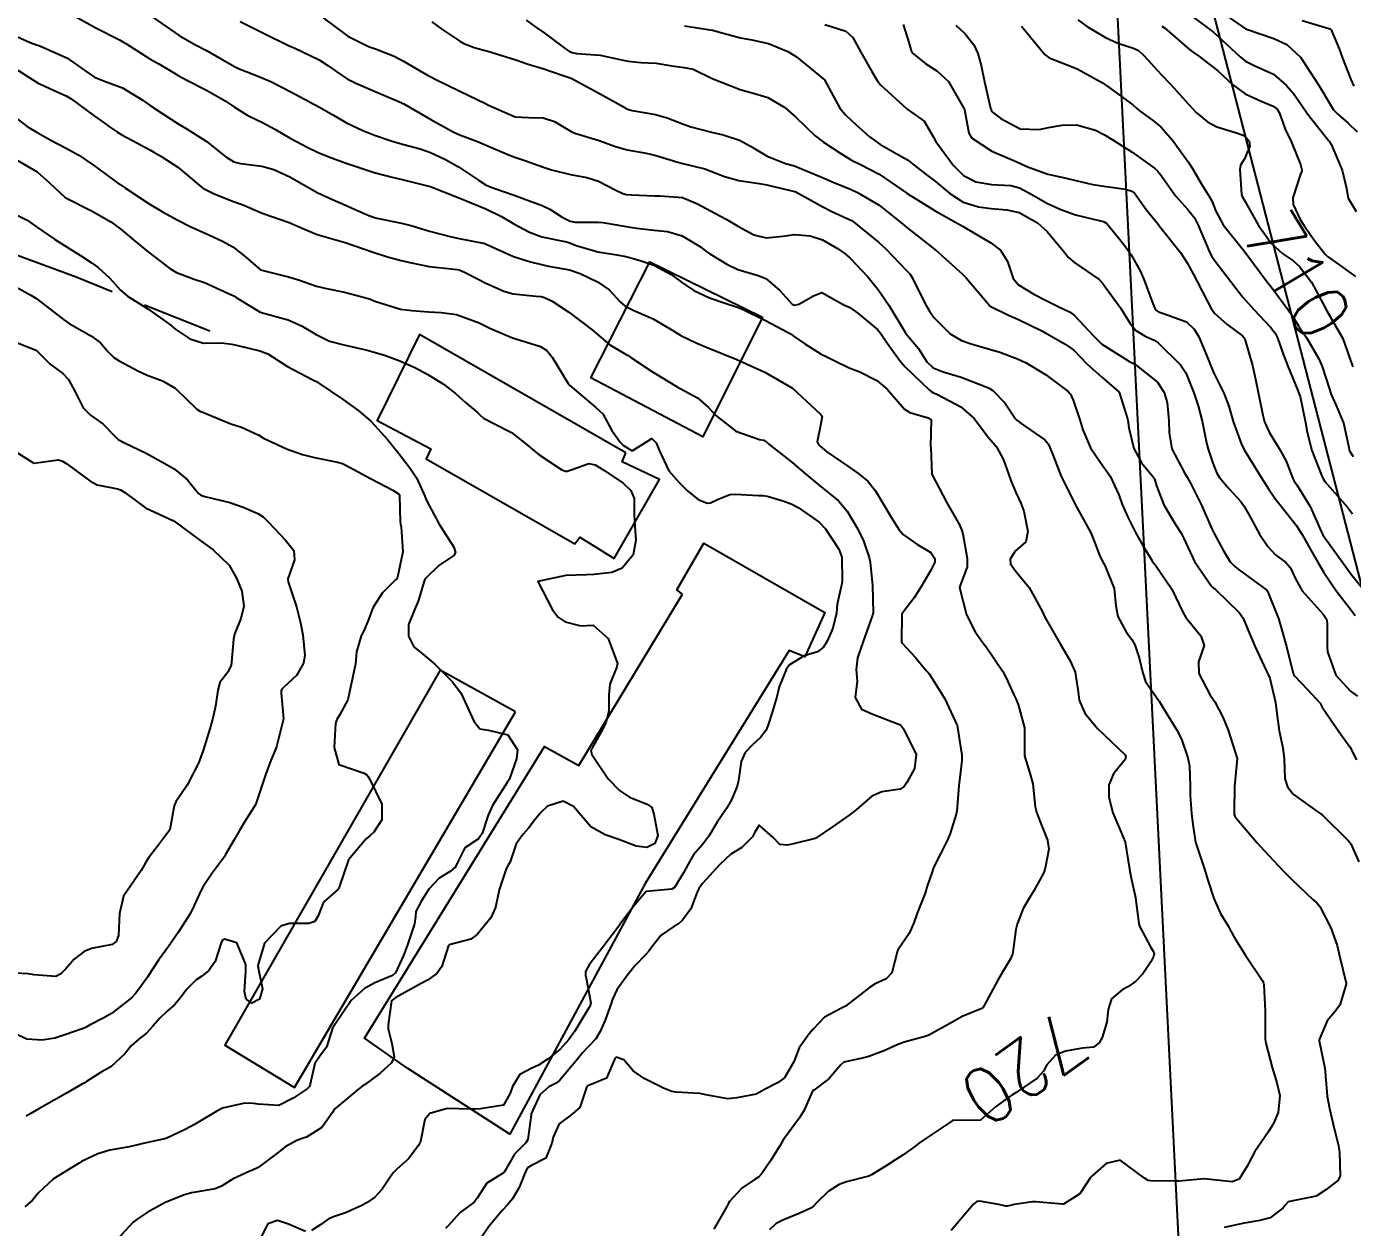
# Model space of a CAD drawing. Header units: metres. Extents: x 298520 to 308411, y 7433745 to 7450750.
# Drawn here: x 299554.4 to 299648.9, y 7449440.5 to 7449526.1 of the extents above; entities that cross this region are included whole.
import ezdxf
from ezdxf.enums import TextEntityAlignment as Align

# ---------------------------------------------------------------- set-up
doc = ezdxf.new("R2010")
doc.units = ezdxf.units.M
doc.header["$LTSCALE"] = 10
doc.linetypes.add('CONTINUO', pattern=[0])
doc.linetypes.add('DASHED', pattern=[0.75, 0.5, -0.25])
for name, color, linetype in [('Cotas', 45, 'Continuous'), ('Curvas de Nivel 1m', 11, 'Continuous'), ('Curvas de Nivel 5m', 15, 'Continuous'), ('Edificações', 30, 'Continuous'), ('TEXTO', 45, 'Continuous'), ('Vias Secundárias', 230, 'DASHED')]:
    doc.layers.add(name, color=color, linetype=linetype)
doc.styles.add('Style-STANDARD', font='STANDARD.shx')

msp = doc.modelspace()

# ---------------------------------------------------------------- linework, layer by layer
at = {"layer": 'Curvas de Nivel 1m', "flags": 128}
for points, elevation in [([(299557.678, 7449526.926), (299559.28, 7449526.029), (299561.016, 7449525.134), (299561.265, 7449525.001), (299561.461, 7449524.878), (299563.252, 7449523.744), (299563.817, 7449523.42), (299564.805, 7449522.837), (299565.239, 7449522.57), (299565.763, 7449522.297), (299567.224, 7449521.558), (299568.556, 7449520.797), (299569.209, 7449520.35), (299570.167, 7449519.74), (299571.198, 7449519.239), (299572.137, 7449518.751), (299573.187, 7449518.142), (299574.432, 7449517.476), (299575.177, 7449517.11), (299575.448, 7449516.988), (299576.183, 7449516.705), (299577.168, 7449516.362), (299577.662, 7449516.188), (299579.158, 7449515.693), (299580.451, 7449515.353), (299581.151, 7449515.184), (299583.045, 7449514.72), (299583.144, 7449514.691), (299583.351, 7449514.618), (299585.136, 7449513.913), (299586.062, 7449513.516), (299587.128, 7449513.097), (299588.238, 7449512.559), (299589.115, 7449512.026), (299590.222, 7449511.423), (299591.102, 7449511.103), (299592.854, 7449510.746), (299593.096, 7449510.678), (299593.565, 7449510.495), (299595.088, 7449510.033), (299596.441, 7449509.815), (299597.085, 7449509.698), (299598.104, 7449509.419), (299599.079, 7449509.078), (299600.33, 7449508.417), (299601.068, 7449507.875), (299601.93, 7449507.265), (299603.057, 7449506.754), (299604.172, 7449506.369), (299605.049, 7449506.095), (299605.495, 7449505.907), (299607.035, 7449505.132), (299608.608, 7449504.316), (299608.869, 7449504.159), (299609.02, 7449504.047), (299609.85, 7449503.467), (299611.007, 7449502.737), (299611.309, 7449502.588), (299611.992, 7449502.275), (299612.996, 7449501.775), (299613.768, 7449501.476), (299614.982, 7449500.852), (299615.713, 7449500.233), (299616.959, 7449498.824), (299617.327, 7449498.585), (299618.64, 7449498.195), (299618.851, 7449498.091), (299618.812, 7449496.192), (299618.817, 7449496.077), (299618.903, 7449494.19), (299619.94, 7449492.179), (299620.859, 7449490.563), (299621.033, 7449490.168), (299621.096, 7449489.922), (299621.42, 7449488.164), (299621.41, 7449487.581), (299620.883, 7449486.169), (299620.874, 7449486.108), (299621.375, 7449484.164), (299621.981, 7449482.948), (299622.552, 7449482.152), (299622.759, 7449481.879), (299623.957, 7449480.132), (299624.214, 7449479.614), (299624.717, 7449478.503), (299624.909, 7449478.118), (299625.054, 7449477.772), (299625.495, 7449476.112), (299625.49, 7449475.303), (299625.509, 7449474.112), (299625.882, 7449472.876), (299626.1, 7449472.105), (299626.262, 7449470.468), (299626.344, 7449470.103), (299626.612, 7449469.397), (299627.142, 7449468.095), (299627.225, 7449467.455), (299626.968, 7449466.096), (299626.869, 7449465.797), (299626.56, 7449465.217), (299626.155, 7449464.498), (299625.923, 7449464.106), (299625.415, 7449463.231), (299624.975, 7449462.115), (299624.892, 7449461.743), (299624.674, 7449460.118), (299624.641, 7449459.979), (299624.496, 7449459.644), (299623.926, 7449458.684), (299623.591, 7449458.133), (299622.632, 7449456.325), (299622.528, 7449456.149), (299622.487, 7449456.115), (299622.452, 7449456.1), (299621.069, 7449455.538), (299620.438, 7449455.18), (299618.685, 7449454.196), (299618.432, 7449454.108), (299616.932, 7449453.709), (299616.422, 7449453.512), (299615.542, 7449453.103), (299614.41, 7449452.694), (299614.057, 7449452.596), (299612.625, 7449452.267), (299612.401, 7449452.099), (299611.569, 7449451.1), (299610.484, 7449450.289), (299610.424, 7449450.248), (299610.381, 7449450.16), (299609.802, 7449448.858), (299609.457, 7449448.303), (299608.337, 7449446.756), (299608.168, 7449446.488), (299608.073, 7449446.323), (299607.397, 7449445.254), (299606.782, 7449444.335), (299606.556, 7449444.091), (299606.307, 7449443.941), (299605.349, 7449443.298), (299604.476, 7449442.358), (299604.402, 7449442.239), (299604.279, 7449442.002), (299603.358, 7449440.374)], 721), ([(299575.533, 7449526.716), (299577.274, 7449525.404), (299578.751, 7449524.675), (299579.261, 7449524.505), (299580.585, 7449523.979), (299581.253, 7449523.621), (299582.966, 7449522.623), (299583.241, 7449522.479), (299583.51, 7449522.347), (299585.227, 7449521.506), (299587.143, 7449520.571), (299587.191, 7449520.548), (299587.213, 7449520.537), (299587.298, 7449520.483), (299589.204, 7449519.658), (299590.15, 7449519.594), (299591.203, 7449519.583), (299592.009, 7449519.325), (299593.194, 7449518.616), (299593.456, 7449518.497), (299595.188, 7449517.961), (299596.294, 7449517.573), (299597.181, 7449517.297), (299598.553, 7449517.055), (299599.17, 7449516.911), (299600.799, 7449516.414), (299601.162, 7449516.322), (299602.716, 7449515.944), (299603.157, 7449515.791), (299604.121, 7449515.402), (299605.15, 7449515.114), (299606.589, 7449514.905), (299607.147, 7449514.797), (299607.52, 7449514.707), (299609.143, 7449514.337), (299609.217, 7449514.309), (299611.132, 7449513.236), (299611.767, 7449512.918), (299613.123, 7449512.3), (299613.191, 7449512.259), (299615.1, 7449510.709), (299615.608, 7449510.235), (299617.078, 7449508.73), (299617.323, 7449508.464), (299617.506, 7449508.214), (299617.934, 7449507.332), (299618.495, 7449506.198), (299618.699, 7449505.855), (299619.035, 7449505.362), (299620.214, 7449504.178), (299621.018, 7449503.718), (299621.708, 7449503.471), (299623.012, 7449503.096), (299623.742, 7449502.87), (299625.006, 7449502.403), (299625.623, 7449502.114), (299626.991, 7449501.283), (299628.604, 7449500.076), (299628.774, 7449499.876), (299628.967, 7449499.461), (299629.449, 7449498.065), (299629.652, 7449497.357), (299630.207, 7449496.057), (299630.917, 7449495.014), (299631.605, 7449494.043), (299632.223, 7449492.703), (299632.454, 7449492.034), (299632.869, 7449491.111), (299633.417, 7449490.022), (299633.927, 7449489.097), (299634.593, 7449488.004), (299634.696, 7449487.866), (299634.83, 7449487.701), (299635.994, 7449485.988), (299636.789, 7449484.361), (299637.002, 7449483.978), (299638.07, 7449482.667), (299638.313, 7449481.965), (299637.909, 7449480.805), (299637.929, 7449479.968), (299638.718, 7449478.432), (299638.927, 7449478.169), (299639.071, 7449477.955), (299639.629, 7449476.873), (299640.019, 7449475.94), (299640.663, 7449473.93), (299640.464, 7449471.933), (299640.428, 7449470.121), (299640.437, 7449469.933), (299640.485, 7449469.806), (299640.61, 7449469.64), (299642.083, 7449467.915), (299642.587, 7449467.363), (299643.96, 7449465.896), (299644.564, 7449465.264), (299646.04, 7449463.868), (299646.319, 7449463.642), (299646.538, 7449463.374), (299647.33, 7449461.852), (299647.768, 7449460.59), (299647.941, 7449459.846), (299648.415, 7449457.899), (299648.419, 7449457.841), (299647.963, 7449456.34), (299647.597, 7449455.849), (299647.073, 7449455.224), (299646.486, 7449453.859), (299646.487, 7449453.794), (299646.892, 7449451.855), (299646.943, 7449451.309), (299647.076, 7449449.853), (299647.239, 7449448.983), (299647.488, 7449447.849), (299647.873, 7449446.309), (299647.955, 7449445.844), (299648.001, 7449444.149), (299647.829, 7449443.845), (299646.975, 7449443.175), (299646.292, 7449442.737), (299644.848, 7449442.441), (299644.287, 7449442.334), (299644.08, 7449442.097), (299643.931, 7449441.894), (299643.005, 7449441.173), (299642.274, 7449440.985), (299641.143, 7449440.798), (299640.27, 7449440.623), (299639.727, 7449440.487)], 718), ([(299637.297, 7449526.912), (299638.61, 7449525.96), (299638.984, 7449525.658), (299639.277, 7449525.403), (299640.871, 7449523.934), (299641.258, 7449523.613), (299641.867, 7449523.31), (299643.245, 7449522.686), (299644.162, 7449521.896), (299644.664, 7449521.325), (299645.22, 7449520.544), (299645.673, 7449519.875), (299647.194, 7449517.939), (299647.231, 7449517.898), (299647.261, 7449517.859), (299647.344, 7449517.706), (299648.141, 7449515.85), (299648.448, 7449514.549), (299648.561, 7449513.846), (299649.129, 7449512.912)], 708), ([(299639.303, 7449527.278), (299641.255, 7449525.93), (299641.283, 7449525.911), (299641.312, 7449525.9), (299643.276, 7449525.245), (299644.197, 7449524.82), (299645.184, 7449523.881), (299645.261, 7449523.773), (299646.506, 7449521.867), (299647.221, 7449520.633), (299647.523, 7449520.162), (299647.828, 7449519.851), (299648.569, 7449519.202), (299649.2, 7449518.591)], 707), ([(299569.617, 7449526.456), (299571.276, 7449525.614), (299573.063, 7449524.742), (299573.262, 7449524.653), (299573.414, 7449524.586), (299575.253, 7449523.707), (299575.861, 7449523.323), (299576.732, 7449522.698), (299577.238, 7449522.371), (299577.866, 7449522.051), (299579.225, 7449521.455), (299581.141, 7449520.641), (299581.191, 7449520.619), (299581.213, 7449520.609), (299581.277, 7449520.574), (299583.201, 7449519.461), (299584.746, 7449518.604), (299585.191, 7449518.404), (299586.514, 7449517.907), (299587.183, 7449517.62), (299588.81, 7449516.92), (299589.175, 7449516.781), (299589.898, 7449516.543), (299591.166, 7449516.098), (299591.802, 7449515.881), (299593.159, 7449515.544), (299594.303, 7449515.341), (299595.152, 7449515.068), (299596.338, 7449514.462), (299596.875, 7449514.188), (299597.14, 7449514.115), (299597.495, 7449514.091), (299599.139, 7449514.012), (299599.549, 7449514.016), (299601.138, 7449513.91), (299602.195, 7449513.455), (299603.129, 7449512.953), (299604.245, 7449512.369), (299605.115, 7449511.843), (299606.202, 7449511.254), (299607.103, 7449511.02), (299608.274, 7449511.153), (299609.107, 7449511.271), (299610.239, 7449511.166), (299611.102, 7449510.883), (299612.185, 7449510.274), (299612.721, 7449509.898), (299613.086, 7449509.58), (299614.34, 7449508.247), (299615.06, 7449507.364), (299615.832, 7449506.232), (299617.023, 7449504.263), (299617.037, 7449504.234), (299617.055, 7449504.22), (299617.938, 7449503.132), (299618.547, 7449502.197), (299618.997, 7449501.763), (299619.705, 7449501.47), (299620.987, 7449501.103), (299622.692, 7449500.438), (299622.975, 7449500.311), (299623.234, 7449500.146), (299624.1, 7449499.268), (299624.869, 7449498.121), (299624.906, 7449498.074), (299624.952, 7449498.034), (299625.263, 7449497.804), (299626.938, 7449496.625), (299627.18, 7449496.341), (299627.314, 7449496.094), (299627.573, 7449495.441), (299628.087, 7449494.082), (299628.357, 7449493.537), (299628.887, 7449492.486), (299629.083, 7449492.068), (299629.351, 7449491.59), (299630.195, 7449490.057), (299630.393, 7449489.602), (299630.837, 7449488.417), (299631.011, 7449488.048), (299631.251, 7449487.623), (299631.9, 7449486.039), (299632.019, 7449484.813), (299632.155, 7449484.036), (299632.772, 7449482.905), (299633.144, 7449482.401), (299633.36, 7449482.021), (299633.681, 7449481.084), (299633.941, 7449480.012), (299634.119, 7449479.401), (299634.718, 7449478.557), (299635.092, 7449477.996), (299635.719, 7449476.974), (299636.342, 7449475.984), (299636.683, 7449475.288), (299637.146, 7449473.975), (299637.266, 7449473.365), (299637.315, 7449471.973), (299637.304, 7449471.302), (299637.4, 7449469.972), (299637.516, 7449469.059), (299637.677, 7449467.969), (299638.219, 7449466.321), (299638.357, 7449465.962), (299638.562, 7449465.25), (299638.984, 7449463.953), (299639.461, 7449462.875), (299640.026, 7449461.937), (299640.212, 7449461.626), (299640.514, 7449461.067), (299641.218, 7449459.923), (299642.475, 7449458.04), (299642.538, 7449457.909), (299642.557, 7449457.824), (299642.65, 7449455.908), (299642.653, 7449455.705), (299642.658, 7449453.908), (299642.697, 7449453.631), (299643.143, 7449451.903), (299643.49, 7449450.801), (299643.686, 7449449.897), (299643.582, 7449448.681), (299643.24, 7449447.901), (299642.898, 7449447.354), (299642.339, 7449446.522), (299641.921, 7449445.916), (299641.366, 7449444.875), (299640.8, 7449443.933), (299640.301, 7449443.748), (299638.303, 7449443.96), (299636.493, 7449443.795), (299636.31, 7449443.793), (299634.491, 7449443.827), (299634.31, 7449443.845), (299634.04, 7449444.013), (299632.326, 7449445.304), (299631.314, 7449445.049), (299630.314, 7449444.189), (299630.204, 7449444.052), (299629.453, 7449442.906), (299628.284, 7449442.168), (299628.205, 7449442.16), (299626.286, 7449442.331), (299626.066, 7449442.323), (299624.765, 7449442.123), (299624.282, 7449442.025), (299624.166, 7449442.016), (299623.68, 7449442.136), (299622.286, 7449442.368), (299622.099, 7449442.339), (299621.857, 7449442.154), (299620.264, 7449440.274)], 719), ([(299583.281, 7449526.421), (299583.98, 7449525.909), (299585.267, 7449525.041), (299585.544, 7449524.874), (299586.289, 7449524.585), (299587.074, 7449524.386), (299587.261, 7449524.338), (299587.578, 7449524.248), (299589.254, 7449523.706), (299590.125, 7449523.41), (299591.248, 7449523.079), (299591.661, 7449522.938), (299592.913, 7449522.505), (299593.241, 7449522.377), (299593.471, 7449522.267), (299595.226, 7449521.324), (299596.768, 7449520.457), (299597.049, 7449520.29), (299597.211, 7449520.21), (299597.545, 7449520.111), (299599.207, 7449519.815), (299600.038, 7449519.588), (299601.2, 7449519.13), (299601.733, 7449518.936), (299603.195, 7449518.566), (299604.021, 7449518.372), (299605.187, 7449517.98), (299605.969, 7449517.564), (299607.171, 7449516.855), (299608.466, 7449516.32), (299609.027, 7449516.178), (299609.161, 7449516.136), (299609.448, 7449516.019), (299611.153, 7449515.3), (299611.871, 7449515), (299613.145, 7449514.468), (299613.599, 7449514.255), (299615.134, 7449513.346), (299616.578, 7449512.225), (299617.116, 7449511.774), (299618.986, 7449510.3), (299619.093, 7449510.222), (299619.133, 7449510.19), (299621.076, 7449508.441), (299621.337, 7449508.167), (299623.043, 7449506.15), (299624.406, 7449505.499), (299625.034, 7449505.229), (299626.729, 7449504.4), (299627.024, 7449504.24), (299627.115, 7449504.19), (299627.277, 7449504.096), (299628.396, 7449503.458), (299629.012, 7449503.022), (299629.948, 7449502.061), (299630.989, 7449501.124), (299632.252, 7449500.037), (299632.85, 7449498.135), (299632.859, 7449498.031), (299632.945, 7449497.477), (299633.296, 7449496.024), (299633.866, 7449494.969), (299634.679, 7449494.003), (299634.762, 7449493.862), (299634.897, 7449493.363), (299635.42, 7449491.995), (299636.261, 7449490.587), (299636.665, 7449489.982), (299636.849, 7449489.602), (299637.622, 7449487.972), (299638.815, 7449486.207), (299638.943, 7449486.087), (299639.104, 7449485.956), (299640.789, 7449484.336), (299641.079, 7449483.927), (299641.291, 7449483.412), (299641.9, 7449481.919), (299642.736, 7449480.147), (299642.863, 7449479.909), (299642.989, 7449479.649), (299643.376, 7449477.903), (299643.482, 7449477.125), (299643.656, 7449475.9), (299643.9, 7449474.673), (299644.003, 7449473.897), (299644.046, 7449472.499), (299644.231, 7449471.894), (299644.635, 7449471.386), (299646.269, 7449470.215), (299646.615, 7449469.98), (299646.757, 7449469.859), (299648.595, 7449468.052), (299648.692, 7449467.937), (299648.751, 7449467.838), (299649.315, 7449466.564)], 717), ([(299589.996, 7449526.539), (299590.75, 7449526.001), (299591.274, 7449525.648), (299592.787, 7449524.505), (299593.078, 7449524.319), (299593.26, 7449524.238), (299593.591, 7449524.165), (299595.259, 7449524.043), (299596.566, 7449523.77), (299597.255, 7449523.61), (299598.161, 7449523.533), (299599.253, 7449523.469), (299600.378, 7449523.293), (299601.25, 7449523.167), (299601.899, 7449523.05), (299603.243, 7449522.38), (299605.231, 7449521.59), (299606.254, 7449521.318), (299607.223, 7449521.032), (299608.421, 7449520.318), (299609.206, 7449519.636), (299610.587, 7449518.296), (299611.186, 7449517.842), (299612.412, 7449517.034), (299613.167, 7449516.565), (299613.811, 7449516.254), (299615.156, 7449515.576), (299617.115, 7449514.22), (299617.143, 7449514.199), (299618.366, 7449513.432), (299619.131, 7449512.965), (299620.545, 7449512.176), (299621.118, 7449511.843), (299621.88, 7449511.393), (299623.101, 7449510.668), (299623.782, 7449510.14), (299624.293, 7449509.34), (299624.702, 7449508.126), (299625.066, 7449507.679), (299626.156, 7449507.009), (299627.05, 7449506.552), (299627.997, 7449506.086), (299628.709, 7449505.745), (299629.037, 7449505.513), (299630.41, 7449504.056), (299631.017, 7449503.46), (299632.598, 7449502.443), (299633.005, 7449502.2), (299633.117, 7449502.142), (299633.356, 7449502.025), (299634.984, 7449500.75), (299635.462, 7449499.995), (299635.656, 7449499.303), (299635.793, 7449497.992), (299635.807, 7449497.125), (299636.004, 7449495.989), (299636.906, 7449494.29), (299637.093, 7449493.978), (299637.33, 7449493.544), (299638.113, 7449491.968), (299638.858, 7449490.298), (299639.021, 7449489.957), (299639.665, 7449488.771), (299640.156, 7449487.94), (299640.491, 7449487.597), (299640.827, 7449487.35), (299642.769, 7449485.91), (299642.812, 7449485.857), (299643.588, 7449483.898), (299643.868, 7449482.988), (299644.17, 7449481.896), (299644.647, 7449479.978), (299644.683, 7449479.89), (299644.732, 7449479.819), (299645.674, 7449478.827), (299646.565, 7449477.862), (299646.626, 7449477.775), (299646.71, 7449477.579), (299647.893, 7449475.848), (299648.676, 7449474.741), (299649.144, 7449473.833)], 716), ([(299611.282, 7449526.245), (299612.78, 7449525.77), (299613.273, 7449525.303), (299613.84, 7449524.254), (299614.61, 7449522.886), (299614.994, 7449522.242), (299615.238, 7449521.936), (299617.106, 7449520.221), (299617.212, 7449520.155), (299618.345, 7449519.344), (299619.026, 7449518.193), (299619.189, 7449517.9), (299620.447, 7449516.177), (299621.156, 7449515.473), (299622.024, 7449515.029), (299623.15, 7449514.824), (299624.525, 7449514.75), (299625.148, 7449514.585), (299626.018, 7449514.111), (299627.137, 7449513.486), (299628.099, 7449513.052), (299629.129, 7449512.678), (299630.926, 7449512.251), (299631.124, 7449512.201), (299631.375, 7449512.047), (299632.498, 7449510.64), (299632.949, 7449510.031), (299633.091, 7449509.825), (299633.744, 7449508.685), (299634.023, 7449508.016), (299634.599, 7449506.457), (299634.795, 7449506.004), (299634.899, 7449505.859), (299635.041, 7449505.762), (299635.396, 7449505.64), (299637.034, 7449505.044), (299637.587, 7449504.53), (299637.924, 7449503.971), (299638.589, 7449502.382), (299638.749, 7449501.963), (299638.994, 7449501.375), (299639.706, 7449499.949), (299640.064, 7449499.044), (299640.37, 7449497.939), (299640.93, 7449496.372), (299641.155, 7449495.928), (299641.498, 7449495.344), (299642.379, 7449493.915), (299642.895, 7449493.14), (299643.394, 7449492.408), (299643.785, 7449491.896), (299644.863, 7449490.549), (299645.292, 7449489.876), (299645.884, 7449488.828), (299646.418, 7449487.864), (299646.826, 7449487.187), (299647.728, 7449485.851), (299648.789, 7449484.481), (299649.071, 7449484.121)], 714), ([(299616.846, 7449526.224), (299617.27, 7449524.886), (299617.413, 7449524.367), (299617.505, 7449524.216), (299618.473, 7449523.42), (299619.25, 7449522.93), (299620.095, 7449522.181), (299621.213, 7449520.17), (299621.524, 7449518.493), (299621.734, 7449518.162), (299623.179, 7449517.208), (299624.776, 7449516.516), (299625.166, 7449516.356), (299625.676, 7449516.115), (299627.158, 7449515.568), (299628.375, 7449515.302), (299629.153, 7449515.108), (299630.376, 7449514.833), (299631.15, 7449514.722), (299632.689, 7449514.493), (299633.146, 7449514.355), (299633.331, 7449514.213), (299633.476, 7449514.025), (299634.175, 7449513.057), (299635.018, 7449512.002), (299635.121, 7449511.872), (299636.623, 7449509.985), (299637.086, 7449509.257), (299637.53, 7449508.426), (299637.781, 7449507.969), (299638.574, 7449506.434), (299638.827, 7449505.953), (299638.911, 7449505.821), (299639.04, 7449505.672), (299639.942, 7449504.856), (299641.024, 7449504.039), (299641.127, 7449503.929), (299641.22, 7449503.729), (299641.747, 7449501.923), (299641.954, 7449500.955), (299642.168, 7449499.918), (299642.475, 7449498.398), (299642.602, 7449497.914), (299642.942, 7449497.172), (299643.713, 7449495.898), (299644.133, 7449495.109), (299644.611, 7449493.884), (299644.711, 7449493.692), (299644.898, 7449493.432), (299645.859, 7449491.87), (299646.66, 7449490.058), (299646.752, 7449489.861), (299646.851, 7449489.709), (299648.2, 7449487.846), (299648.82, 7449486.984), (299649.762, 7449485.826)], 713), ([(299620.612, 7449526.177), (299621.277, 7449525.558), (299621.89, 7449524.782), (299622.181, 7449524.156), (299622.411, 7449523.309), (299622.646, 7449522.149), (299623.08, 7449520.277), (299623.118, 7449520.141), (299623.14, 7449520.069), (299623.211, 7449519.987), (299623.81, 7449519.531), (299625.2, 7449518.809), (299626.551, 7449518.755), (299627.201, 7449518.892), (299628.186, 7449519.069), (299629.203, 7449519.086), (299630.563, 7449518.693), (299631.196, 7449518.36), (299631.737, 7449518.045), (299633.18, 7449517.137), (299634.765, 7449516.006), (299634.973, 7449515.815), (299635.159, 7449515.559), (299636.284, 7449513.989), (299637.134, 7449513.045), (299637.604, 7449512.449), (299637.847, 7449511.969), (299638.417, 7449510.647), (299638.707, 7449509.956), (299638.836, 7449509.7), (299639.087, 7449509.365), (299640.18, 7449507.939), (299641.056, 7449506.803), (299641.85, 7449505.922), (299643.03, 7449504.667), (299643.356, 7449504.235), (299643.518, 7449503.903), (299643.914, 7449502.798), (299644.261, 7449501.891), (299644.977, 7449500.152), (299645.079, 7449499.879), (299645.133, 7449499.716), (299645.514, 7449497.874), (299645.629, 7449497.187), (299645.983, 7449495.869), (299646.663, 7449494.104), (299646.772, 7449493.861), (299646.901, 7449493.67), (299648.52, 7449491.844), (299648.876, 7449491.37)], 712), ([(299625.283, 7449526.12), (299626.96, 7449524.103), (299627.261, 7449523.866), (299628.529, 7449523.355), (299629.253, 7449523.078), (299631.098, 7449522.051), (299631.232, 7449521.957), (299631.538, 7449521.738), (299633.218, 7449520.501), (299633.469, 7449520.28), (299633.774, 7449520.022), (299634.619, 7449519.421), (299635.202, 7449518.936), (299636.042, 7449517.992), (299637.17, 7449516.453), (299637.47, 7449515.975), (299638.091, 7449514.905), (299638.69, 7449513.957), (299638.847, 7449513.662), (299639.133, 7449512.922), (299639.65, 7449511.945), (299641.096, 7449510.145), (299641.271, 7449509.928), (299641.819, 7449509.189), (299642.778, 7449507.913), (299643.067, 7449507.532), (299644.281, 7449505.891), (299644.587, 7449505.435), (299645.032, 7449504.764), (299645.617, 7449503.874), (299646.463, 7449502.411), (299646.712, 7449501.863), (299646.99, 7449500.971), (299647.355, 7449499.856), (299647.68, 7449499.139), (299648.225, 7449497.847), (299648.574, 7449496.198), (299648.667, 7449495.843), (299648.919, 7449495.447)], 711), ([(299635.285, 7449526.123), (299635.484, 7449525.998), (299637.268, 7449524.464), (299637.535, 7449524.245), (299637.924, 7449523.97), (299639.248, 7449522.945), (299640.333, 7449521.939), (299641.227, 7449521.301), (299642.369, 7449520.771), (299643.218, 7449520.41), (299643.501, 7449520.191), (299643.659, 7449519.903), (299644.078, 7449518.773), (299644.501, 7449517.89), (299645.168, 7449516.245), (299645.26, 7449515.879), (299645.252, 7449515.789), (299645.16, 7449515.558), (299644.617, 7449513.888), (299644.648, 7449513.398), (299645.128, 7449512.385), (299645.425, 7449511.877), (299646.225, 7449510.75), (299646.933, 7449509.862), (299647.091, 7449509.704), (299647.656, 7449509.286), (299649.077, 7449508.271)], 709), ([(299645.293, 7449526.529), (299647.195, 7449525.951), (299647.284, 7449525.914), (299647.344, 7449525.859), (299647.926, 7449524.507), (299648.169, 7449523.846), (299648.758, 7449522.319), (299648.974, 7449521.834)], 706), ([(299553.272, 7449525.572), (299554.642, 7449524.959), (299555.1, 7449524.791), (299555.261, 7449524.728), (299555.607, 7449524.599), (299557.252, 7449523.867), (299558.606, 7449522.916), (299559.237, 7449522.49), (299559.941, 7449522.19), (299561.225, 7449521.717), (299562.631, 7449520.866), (299563.209, 7449520.468), (299564.182, 7449519.824), (299565.196, 7449519.161), (299565.755, 7449518.824), (299567.184, 7449517.909), (299568.599, 7449516.796), (299569.168, 7449516.441), (299569.632, 7449516.316), (299571.164, 7449516.147), (299572.001, 7449515.911), (299573.153, 7449515.383), (299574.28, 7449514.729), (299575.138, 7449514.246), (299576.196, 7449513.766), (299577.13, 7449513.353), (299578.652, 7449512.675), (299579.12, 7449512.495), (299579.353, 7449512.433), (299581.115, 7449512.08), (299581.86, 7449511.884), (299583.106, 7449511.511), (299584.582, 7449511.124), (299585.099, 7449511.014), (299587.042, 7449510.622), (299587.093, 7449510.602), (299587.146, 7449510.569), (299589.084, 7449509.698), (299590.298, 7449509.32), (299591.079, 7449509.118), (299591.577, 7449509.021), (299593.075, 7449508.756), (299593.848, 7449508.492), (299595.067, 7449507.883), (299595.913, 7449507.319), (299596.714, 7449506.455), (299597.049, 7449506.159), (299597.622, 7449505.867), (299599.035, 7449505.249), (299600.451, 7449504.416), (299601.02, 7449504.075), (299602.151, 7449503.53), (299603.011, 7449503.163), (299605.003, 7449502.36), (299606.99, 7449501.446), (299608.973, 7449500.31), (299610.955, 7449498.454), (299611.038, 7449498.373), (299611.079, 7449498.288), (299610.945, 7449497.536), (299610.727, 7449496.5), (299610.832, 7449496.291), (299610.931, 7449496.179), (299611.426, 7449495.784), (299612.91, 7449494.754), (299613.627, 7449494.259), (299614.34, 7449493.691), (299614.891, 7449493.003), (299615.34, 7449492.235), (299616.079, 7449491.014), (299616.565, 7449490.223), (299616.849, 7449489.877), (299617.825, 7449489.187), (299618.837, 7449488.611), (299619.119, 7449488.187), (299619.106, 7449487.911), (299618.825, 7449487.35), (299618.16, 7449486.2), (299617.637, 7449485.371), (299616.784, 7449484.265), (299616.766, 7449484.238), (299616.763, 7449484.22), (299616.738, 7449482.245), (299616.741, 7449482.22), (299616.762, 7449482.17), (299617.701, 7449481.154), (299618.504, 7449480.193), (299618.611, 7449480.071), (299618.73, 7449479.929), (299619.832, 7449478.179), (299620.694, 7449476.281), (299620.73, 7449476.17), (299620.735, 7449476.127), (299621.046, 7449474.166), (299621.042, 7449473.783), (299620.839, 7449472.168), (299620.824, 7449471.986), (299620.669, 7449470.17), (299620.665, 7449470.127), (299620.62, 7449469.953), (299620.193, 7449468.582), (299620.033, 7449468.178), (299619.525, 7449467.128), (299619.051, 7449466.193), (299618.91, 7449465.853), (299618.551, 7449464.751), (299618.429, 7449464.317), (299618.383, 7449464.202), (299617.842, 7449462.895), (299617.621, 7449462.209), (299617.275, 7449461.453), (299616.504, 7449460.305), (299616.473, 7449460.251), (299616.462, 7449460.22), (299616.048, 7449458.656), (299615.637, 7449458.228), (299614.852, 7449457.854), (299614.467, 7449457.606), (299612.74, 7449456.266), (299612.451, 7449456.117), (299611.242, 7449455.485), (299610.436, 7449454.634), (299610.151, 7449454.294), (299609.433, 7449453.29), (299609.053, 7449452.31), (299608.391, 7449451.173), (299607.904, 7449450.808), (299606.967, 7449450.334), (299606.605, 7449450.112), (299606.378, 7449450.006), (299604.991, 7449449.737), (299604.372, 7449449.666), (299602.798, 7449449.962), (299602.378, 7449450.052), (299600.647, 7449450.139), (299600.379, 7449450.181), (299599.781, 7449450.416), (299598.39, 7449451.109), (299597.625, 7449451.671), (299596.948, 7449452.452), (299596.406, 7449452.643), (299596.319, 7449452.546), (299596.282, 7449452.461), (299595.717, 7449451.139), (299594.384, 7449450.601), (299594.286, 7449450.481), (299593.811, 7449449.038), (299593.176, 7449448.498), (299592.347, 7449447.89), (299591.912, 7449446.939), (299591.831, 7449446.515), (299591.401, 7449445.44), (299590.317, 7449444.898), (299590.091, 7449444.756), (299589.974, 7449444.533), (299589.496, 7449443.337), (299589.014, 7449442.543), (299588.693, 7449442.131), (299588.274, 7449441.701), (299587.34, 7449440.564), (299586.247, 7449438.955)], 722), ([(299553.762, 7449522.972), (299555.229, 7449522.055), (299556.831, 7449521.322), (299557.216, 7449521.149), (299557.574, 7449520.926), (299559.201, 7449519.735), (299559.682, 7449519.387), (299560.383, 7449518.892), (299560.864, 7449518.559), (299561.188, 7449518.361), (299562.257, 7449517.794), (299563.177, 7449517.307), (299563.458, 7449517.138), (299563.952, 7449516.848), (299565.161, 7449516.058), (299566.679, 7449514.817), (299566.931, 7449514.603), (299567.139, 7449514.467), (299567.767, 7449514.173), (299569.131, 7449513.63), (299569.748, 7449513.399), (299571.123, 7449512.816), (299571.262, 7449512.759), (299573.114, 7449512.116), (299574.194, 7449511.642), (299575.101, 7449511.263), (299577.093, 7449510.69), (299579.086, 7449510.009), (299580.101, 7449509.672), (299581.081, 7449509.418), (299581.7, 7449509.262), (299583.077, 7449508.988), (299584.87, 7449508.807), (299585.075, 7449508.783), (299585.225, 7449508.749), (299585.609, 7449508.592), (299586.579, 7449508.088), (299587.066, 7449507.831), (299588.393, 7449507.223), (299589.058, 7449507.038), (299590.711, 7449506.879), (299591.056, 7449506.845), (299591.304, 7449506.775), (299591.842, 7449506.518), (299593.041, 7449505.732), (299594.695, 7449504.483), (299595.02, 7449504.185), (299595.945, 7449503.399), (299597.006, 7449502.775), (299597.206, 7449502.658), (299597.513, 7449502.452), (299598.989, 7449501.488), (299600.761, 7449500.412), (299600.972, 7449500.297), (299602.194, 7449499.62), (299602.959, 7449498.954), (299603.497, 7449498.375), (299604.942, 7449497.256), (299606.613, 7449496.666), (299606.936, 7449496.611), (299607.102, 7449496.505), (299607.29, 7449496.335), (299608.914, 7449495.042), (299609.782, 7449494.301), (299610.894, 7449493.39), (299612.249, 7449492.276), (299612.872, 7449491.556), (299613.633, 7449490.258), (299614.017, 7449489.425), (299614.435, 7449488.246), (299614.506, 7449487.922), (299614.671, 7449486.242), (299614.712, 7449484.313), (299614.704, 7449484.241), (299614.667, 7449484.127), (299613.996, 7449482.251), (299613.6, 7449481.106), (299613.515, 7449480.258), (299613.565, 7449479.423), (299613.438, 7449478.259), (299613.895, 7449477.442), (299614.701, 7449477.089), (299616.582, 7449476.333), (299616.693, 7449476.271), (299616.722, 7449476.248), (299616.746, 7449476.219), (299616.875, 7449476.034), (299617.778, 7449474.209), (299617.653, 7449473.21), (299617.113, 7449472.215), (299616.926, 7449471.932), (299616.638, 7449471.736), (299615.331, 7449471.538), (299614.633, 7449471.225), (299613.497, 7449470.257), (299613.004, 7449469.877), (299612.613, 7449469.601), (299611.823, 7449469.06), (299610.706, 7449468.289), (299610.635, 7449468.247), (299610.592, 7449468.229), (299609.044, 7449467.85), (299608.587, 7449467.746), (299608.067, 7449467.797), (299607.556, 7449468.326), (299606.605, 7449469.165), (299606.282, 7449468.659), (299606.122, 7449468.345), (299605.365, 7449467.572), (299604.58, 7449467.109), (299603.786, 7449466.372), (299602.559, 7449465.016), (299602.287, 7449464.661), (299602.171, 7449464.394), (299601.727, 7449463.206), (299601.128, 7449462.404), (299600.814, 7449462.113), (299600.518, 7449461.947), (299599.601, 7449461.33), (299598.894, 7449460.426), (299598.734, 7449460.193), (299598.496, 7449459.937), (299597.763, 7449459.162), (299597.188, 7449458.449), (299596.463, 7449457.429), (299596.146, 7449456.773), (299596.06, 7449456.464), (299595.629, 7449455.28), (299595.259, 7449454.472), (299594.95, 7449453.949), (299594.416, 7449453.379), (299593.987, 7449452.909), (299593.657, 7449452.491), (299592.388, 7449450.987), (299592.119, 7449450.78), (299591.598, 7449450.518), (299590.957, 7449449.941), (299590.354, 7449448.593), (299590.338, 7449448.545), (299590.337, 7449448.53), (299590.108, 7449446.76), (299589.962, 7449446.534), (299589.15, 7449445.716), (299588.485, 7449444.548), (299588.426, 7449444.434), (299588.31, 7449444.337), (299587.201, 7449443.665), (299586.499, 7449442.577), (299586.28, 7449442.292), (299585.287, 7449441.576), (299584.4, 7449440.599), (299584.341, 7449440.521), (299584.261, 7449440.426)], 723), ([(299553.726, 7449519.5), (299554.434, 7449518.961), (299554.908, 7449518.672), (299555.189, 7449518.515), (299556.124, 7449518), (299557.178, 7449517.455), (299558.125, 7449516.92), (299559.162, 7449516.21), (299560.973, 7449514.883), (299561.082, 7449514.821), (299561.142, 7449514.784), (299561.446, 7449514.571), (299563.129, 7449513.454), (299564.125, 7449512.85), (299565.118, 7449512.309), (299566.107, 7449511.819), (299567.108, 7449511.365), (299568.363, 7449510.797), (299569.089, 7449510.382), (299569.991, 7449509.686), (299571.073, 7449508.76), (299573.068, 7449508.247), (299573.762, 7449508.037), (299575.062, 7449507.592), (299575.762, 7449507.412), (299577.058, 7449507.169), (299578.836, 7449506.672), (299579.052, 7449506.582), (299579.213, 7449506.506), (299581.042, 7449505.937), (299581.839, 7449505.84), (299583.04, 7449505.762), (299583.935, 7449505.715), (299585.037, 7449505.569), (299586.638, 7449504.966), (299587.026, 7449504.771), (299587.442, 7449504.566), (299589.017, 7449503.912), (299589.939, 7449503.615), (299591.011, 7449503.294), (299591.473, 7449502.989), (299591.845, 7449502.517), (299592.975, 7449500.645), (299593.096, 7449500.499), (299594.958, 7449498.945), (299595.445, 7449498.475), (299596.103, 7449497.307), (299596.682, 7449496.463), (299596.929, 7449496.219), (299597.534, 7449495.84), (299598.485, 7449496.437), (299598.936, 7449496.718), (299599.254, 7449496.427), (299599.457, 7449495.893), (299600.169, 7449494.417), (299600.895, 7449493.586), (299601.482, 7449492.994), (299602.25, 7449492.389), (299602.879, 7449492.114), (299603.126, 7449492.131), (299603.636, 7449492.372), (299604.515, 7449492.735), (299604.887, 7449492.763), (299606.564, 7449492.665), (299606.886, 7449492.657), (299607.166, 7449492.616), (299608.213, 7449492.32), (299608.879, 7449492.072), (299609.377, 7449491.804), (299610.86, 7449490.762), (299611.318, 7449490.285), (299612.267, 7449488.848), (299612.481, 7449488.274), (299612.518, 7449486.571), (299612.459, 7449486.274), (299612.158, 7449484.91), (299612.096, 7449484.277), (299611.852, 7449483.199), (299611.431, 7449482.283), (299611.179, 7449481.866), (299610.755, 7449481.53), (299609.803, 7449481.248), (299608.746, 7449480.607), (299608.54, 7449480.313), (299608.026, 7449479.018), (299607.855, 7449478.323), (299607.502, 7449477.129), (299607.238, 7449476.332), (299607.081, 7449475.94), (299606.679, 7449475.424), (299606.115, 7449474.902), (299605.603, 7449474.351), (299605.303, 7449473.707), (299605.121, 7449472.355), (299605.036, 7449471.959), (299604.629, 7449470.972), (299604.272, 7449470.365), (299603.593, 7449469.39), (299603.006, 7449468.384), (299602.587, 7449467.815), (299601.91, 7449467.066), (299601.524, 7449466.4), (299601.194, 7449465.777), (299600.556, 7449464.738), (299600.368, 7449464.599), (299598.553, 7449464.444), (299598.522, 7449464.43), (299597.624, 7449463.356), (299596.929, 7449462.454), (299596.517, 7449461.888), (299595.909, 7449461.066), (299595.453, 7449460.471), (299595.031, 7449459.938), (299594.484, 7449459.218), (299594.231, 7449458.729), (299594.229, 7449458.484), (299594.262, 7449458.274), (299594.461, 7449457.268), (299594.59, 7449456.479), (299594.569, 7449456.362), (299594.45, 7449456.142), (299593.462, 7449454.495), (299593.038, 7449453.886), (299592.413, 7449453.202), (299592.029, 7449452.894), (299591.554, 7449452.518), (299590.867, 7449452.057), (299590.396, 7449451.861), (299589.532, 7449451.398), (299589.015, 7449450.544), (299588.858, 7449450.063), (299588.369, 7449449.204), (299586.745, 7449448.952), (299586.366, 7449448.932), (299586.014, 7449448.936), (299584.367, 7449448.982), (299583.133, 7449448.618), (299582.782, 7449448.199), (299582.47, 7449446.628), (299582.33, 7449446.329), (299581.581, 7449445.377), (299580.787, 7449444.645), (299580.542, 7449444.415), (299580.305, 7449444.091), (299579.725, 7449443.222), (299579.208, 7449442.661), (299578.672, 7449442.273), (299578.277, 7449442.052), (299577.118, 7449441.534), (299576.268, 7449441.256), (299575.885, 7449441.085), (299575.37, 7449440.709), (299574.695, 7449440.279)], 724), ([(299553.122, 7449512.926), (299554.433, 7449512.277), (299555.112, 7449511.823), (299556.374, 7449510.937), (299557.096, 7449510.481), (299558.235, 7449509.769), (299559.078, 7449509.223), (299559.513, 7449508.903), (299560.336, 7449508.161), (299561.057, 7449507.332), (299561.584, 7449506.875), (299563.04, 7449505.973), (299564.605, 7449504.844), (299565.02, 7449504.507), (299566.021, 7449503.833), (299567.01, 7449503.53), (299568.273, 7449503.535), (299569.01, 7449503.448), (299569.549, 7449503.323), (299571.005, 7449502.979), (299571.58, 7449502.754), (299572.994, 7449501.871), (299574.791, 7449500.916), (299574.984, 7449500.815), (299575.048, 7449500.783), (299575.155, 7449500.717), (299576.965, 7449499.474), (299578.084, 7449498.679), (299578.946, 7449497.935), (299580.11, 7449496.658), (299580.918, 7449495.652), (299581.714, 7449494.638), (299582.189, 7449493.923), (299582.777, 7449492.622), (299582.802, 7449492.541), (299582.88, 7449492.302), (299583.784, 7449490.611), (299584.839, 7449488.984), (299584.953, 7449488.598), (299584.831, 7449488.392), (299583.769, 7449487.665), (299582.814, 7449486.751), (299582.75, 7449486.621), (299582.289, 7449485.128), (299582.072, 7449484.631), (299581.609, 7449483.475), (299581.603, 7449482.637), (299581.993, 7449481.869), (299582.749, 7449481.26), (299583.517, 7449480.612), (299584.725, 7449479.41), (299585.325, 7449478.594), (299585.878, 7449477.411), (299586.264, 7449476.584), (299586.685, 7449476.045), (299587.314, 7449475.94), (299588.679, 7449475.597), (299589.385, 7449474.543), (299589.313, 7449473.887), (299588.835, 7449472.548), (299588.777, 7449472.413), (299588.639, 7449472.2), (299587.6, 7449470.565), (299587.294, 7449469.888), (299586.865, 7449468.576), (299586.589, 7449468.201), (299585.628, 7449467.544), (299585.141, 7449466.594), (299584.96, 7449466.205), (299584.566, 7449465.873), (299583.784, 7449465.384), (299583.058, 7449464.615), (299582.861, 7449464.304), (299582.54, 7449463.787), (299582.128, 7449463.027), (299582.097, 7449462.626), (299582.034, 7449462.143), (299581.536, 7449460.634), (299581.256, 7449459.874), (299580.692, 7449458.647), (299580.471, 7449458.455), (299579.201, 7449457.928), (299578.461, 7449457.52), (299577.528, 7449456.684), (299576.436, 7449455.058), (299576.29, 7449454.846), (299576.202, 7449454.702), (299575.768, 7449453.351), (299575.291, 7449452.711), (299574.937, 7449452.175), (299574.602, 7449450.718), (299574.545, 7449450.555), (299574.38, 7449450.381), (299573.396, 7449449.706), (299572.368, 7449449.201), (299570.886, 7449449.28), (299570.369, 7449449.348), (299569.819, 7449449.325), (299568.365, 7449448.989), (299567.954, 7449448.796), (299566.965, 7449448.2), (299566.348, 7449447.826), (299565.697, 7449447.472), (299564.333, 7449446.84), (299562.713, 7449446.472), (299562.328, 7449446.379), (299561.707, 7449446.25), (299560.324, 7449446), (299559.477, 7449445.743), (299558.316, 7449445.203), (299558.136, 7449445.09), (299557.857, 7449444.915), (299556.303, 7449443.965), (299555.212, 7449442.951), (299554.806, 7449442.434), (299554.278, 7449441.973)], 726), ([(299553.62, 7449507.533), (299554.689, 7449506.955), (299555.05, 7449506.731), (299555.866, 7449506.116), (299557.027, 7449505.199), (299557.427, 7449504.926), (299559.014, 7449504.013), (299559.661, 7449503.551), (299560.229, 7449502.892), (299560.609, 7449502.496), (299560.997, 7449502.262), (299562.312, 7449501.544), (299562.987, 7449501.238), (299564.068, 7449500.849), (299564.975, 7449500.305), (299566.515, 7449498.817), (299566.794, 7449498.655), (299566.951, 7449498.603), (299567.297, 7449498.458), (299568.943, 7449497.784), (299569.701, 7449497.539), (299570.935, 7449496.963), (299571.28, 7449496.757), (299572.922, 7449495.998), (299574.057, 7449495.587), (299574.913, 7449495.367), (299576.556, 7449495.048), (299576.907, 7449494.936), (299577.395, 7449494.685), (299578.895, 7449493.867), (299580.498, 7449493.042), (299580.884, 7449492.796), (299580.955, 7449492.72), (299580.978, 7449492.649), (299581.009, 7449490.793), (299581.027, 7449490.648), (299581.081, 7449490.425), (299581.209, 7449488.644), (299580.815, 7449486.836), (299580.754, 7449486.71), (299580.692, 7449486.651), (299579.743, 7449485.716), (299579.072, 7449484.667), (299578.985, 7449484.464), (299578.775, 7449483.883), (299578.416, 7449483.024), (299578.239, 7449482.675), (299577.903, 7449481.527), (299577.828, 7449480.679), (299577.64, 7449479.771), (299577.409, 7449478.683), (299577.29, 7449478.101), (299576.696, 7449477.021), (299576.51, 7449476.693), (299576.414, 7449476.418), (299576.308, 7449474.695), (299576.655, 7449473.491), (299578.451, 7449472.867), (299578.644, 7449472.768), (299578.72, 7449472.669), (299578.835, 7449472.474), (299579.696, 7449470.659), (299579.712, 7449469.553), (299579.129, 7449468.665), (299578.85, 7449468.408), (299578.588, 7449468.185), (299577.336, 7449466.689), (299576.68, 7449464.824), (299576.665, 7449464.698), (299576.629, 7449464.621), (299576.551, 7449464.564), (299575.557, 7449463.691), (299575.18, 7449462.713), (299574.924, 7449462.311), (299574.517, 7449462.173), (299573.096, 7449462.155), (299572.515, 7449461.968), (299571.337, 7449460.757), (299570.881, 7449459.158), (299570.944, 7449458.763), (299571.198, 7449457.497), (299570.986, 7449456.762), (299570.45, 7449456.49), (299570.052, 7449456.774), (299569.912, 7449457.324), (299570.029, 7449458.775), (299570.029, 7449459.233), (299569.373, 7449460.781), (299568.505, 7449461.047), (299568.341, 7449460.955), (299568.262, 7449460.792), (299567.825, 7449459.461), (299567.373, 7449458.801), (299566.886, 7449458.397), (299566.473, 7449458.135), (299565.808, 7449457.482), (299565.328, 7449456.831), (299564.924, 7449456.36), (299564.444, 7449455.936), (299563.879, 7449455.405), (299563.383, 7449454.85), (299562.933, 7449454.347), (299562.419, 7449453.942), (299561.848, 7449453.432), (299561.405, 7449452.875), (299560.393, 7449451.944), (299559.712, 7449451.575), (299558.659, 7449450.907), (299558.497, 7449450.793), (299558.381, 7449450.729), (299557.229, 7449450.066), (299556.369, 7449449.57), (299555.263, 7449448.947), (299554.703, 7449448.61), (299554.355, 7449448.441)], 727), ([(299553.622, 7449503.584), (299555.004, 7449503.04), (299555.14, 7449502.949), (299556.076, 7449502.026), (299556.987, 7449501.365), (299557.392, 7449500.926), (299557.88, 7449500.01), (299558.433, 7449498.915), (299558.948, 7449498.396), (299559.829, 7449497.784), (299560.682, 7449496.884), (299560.929, 7449496.646), (299561.372, 7449496.43), (299562.915, 7449495.681), (299564.415, 7449494.845), (299564.9, 7449494.559), (299565.859, 7449493.792), (299566.656, 7449492.813), (299566.777, 7449492.707), (299566.881, 7449492.655), (299567.1, 7449492.589), (299568.877, 7449492.162), (299569.825, 7449491.829), (299570.869, 7449491.378), (299571.243, 7449491.14), (299571.626, 7449490.759), (299572.844, 7449489.478), (299573.442, 7449488.734), (299573.48, 7449488.08), (299573.008, 7449486.738), (299573.038, 7449486.509), (299573.634, 7449484.731), (299573.912, 7449483.588), (299574.076, 7449482.727), (299574.211, 7449481.262), (299574.122, 7449480.726), (299573.625, 7449479.835), (299572.717, 7449478.999), (299572.592, 7449478.864), (299572.543, 7449478.743), (299572.541, 7449478.572), (299572.693, 7449476.74), (299572.195, 7449474.747), (299571.756, 7449473.654), (299571.412, 7449472.758), (299570.836, 7449470.977), (299570.762, 7449470.768), (299570.721, 7449470.669), (299570.618, 7449470.473), (299569.938, 7449469.441), (299569.56, 7449468.78), (299569.208, 7449468.162), (299568.576, 7449467.077), (299568.474, 7449466.891), (299568.405, 7449466.792), (299567.617, 7449465.744), (299566.984, 7449464.806), (299566.828, 7449464.528), (299566.539, 7449463.912), (299566.201, 7449463.142), (299566.03, 7449462.817), (299565.19, 7449461.51), (299564.73, 7449460.837), (299564.5, 7449460.526), (299563.793, 7449459.544), (299563.339, 7449458.851), (299563.002, 7449458.328), (299562.464, 7449457.571), (299562.16, 7449457.162), (299561.881, 7449456.869), (299560.442, 7449455.75), (299559.897, 7449455.437), (299558.883, 7449454.905), (299558.592, 7449454.747), (299558.43, 7449454.689), (299557.127, 7449454.218), (299556.419, 7449453.98), (299555.516, 7449453.844), (299554.417, 7449453.912), (299552.705, 7449454.701)], 728), ([(299552.922, 7449496.221), (299554.903, 7449494.96), (299556.638, 7449495.203), (299556.906, 7449495.128), (299557.274, 7449494.926), (299558.891, 7449493.717), (299559.42, 7449493.434), (299560.885, 7449493.129), (299561.088, 7449493.081), (299561.404, 7449492.875), (299562.872, 7449491.792), (299564.809, 7449490.895), (299564.863, 7449490.872), (299564.883, 7449490.86), (299564.921, 7449490.839), (299566.842, 7449489.405), (299567.694, 7449488.801), (299568.822, 7449487.696), (299569.351, 7449486.785), (299569.742, 7449485.837), (299569.868, 7449484.779), (299569.659, 7449483.902), (299569.22, 7449482.785), (299569.13, 7449482.415), (299568.999, 7449480.787), (299568.962, 7449480.565), (299568.732, 7449480.079), (299568.176, 7449479.341), (299568.012, 7449478.797), (299567.851, 7449477.649), (299567.664, 7449476.8), (299567.441, 7449476.046), (299567.071, 7449474.806), (299566.979, 7449474.496), (299566.655, 7449473.599), (299566.373, 7449473.088), (299566.244, 7449472.816), (299565.829, 7449472.017), (299565.035, 7449470.834), (299564.911, 7449470.543), (299564.593, 7449468.84), (299563.738, 7449467.692), (299563.112, 7449466.855), (299562.895, 7449466.531), (299562.564, 7449465.947), (299561.824, 7449464.871), (299561.308, 7449464.112), (299561.009, 7449462.883), (299560.937, 7449461.313), (299560.77, 7449460.886), (299560.501, 7449460.657), (299559.032, 7449460.37), (299558.496, 7449460.172), (299557.796, 7449459.611), (299557.196, 7449458.923), (299556.832, 7449458.572), (299556.475, 7449458.387), (299554.929, 7449458.5), (299554.477, 7449458.576), (299552.781, 7449458.675)], 729), ([(299574.258, 7449440.21), (299573.061, 7449440.732), (299572.265, 7449440.991), (299571.578, 7449440.75), (299570.897, 7449439.408)], 724)]:
    msp.add_lwpolyline(points, dxfattribs=dict(at, elevation=elevation))
at = {"layer": 'Curvas de Nivel 5m', "flags": 128}
for points, elevation in [([(299563.408, 7449526.741), (299565.272, 7449525.448), (299566.379, 7449524.819), (299567.258, 7449524.35), (299568.324, 7449523.728), (299569.247, 7449523.209), (299569.538, 7449523.078), (299570.351, 7449522.773), (299571.238, 7449522.421), (299571.845, 7449522.143), (299573.223, 7449521.443), (299574.551, 7449520.727), (299575.209, 7449520.373), (299576.273, 7449519.773), (299577.198, 7449519.236), (299578.346, 7449518.678), (299579.19, 7449518.348), (299580.443, 7449517.909), (299581.183, 7449517.696), (299582.435, 7449517.373), (299583.178, 7449517.106), (299584.237, 7449516.609), (299585.165, 7449516.082), (299586.601, 7449515.128), (299587.146, 7449514.794), (299587.692, 7449514.565), (299589.138, 7449514.066), (299589.893, 7449513.785), (299591.131, 7449513.336), (299591.688, 7449513.081), (299592.567, 7449512.508), (299593.119, 7449512.229), (299593.472, 7449512.142), (299595.118, 7449512.146), (299595.465, 7449512.128), (299597.114, 7449511.836), (299597.845, 7449511.709), (299599.11, 7449511.566), (299600.059, 7449511.47), (299601.104, 7449511.17), (299602.412, 7449510.39), (299602.793, 7449510.087), (299603.088, 7449509.88), (299604.292, 7449509.156), (299605.077, 7449508.784), (299606.532, 7449508.345), (299607.071, 7449508.128), (299608.039, 7449507.301), (299608.953, 7449506.311), (299609.052, 7449506.249), (299609.126, 7449506.235), (299609.418, 7449506.306), (299610.456, 7449506.899), (299611.061, 7449507.143), (299611.597, 7449506.821), (299612.583, 7449506.267), (299613.05, 7449506.056), (299613.63, 7449505.668), (299615.025, 7449504.489), (299615.236, 7449504.238), (299615.742, 7449503.507), (299616.656, 7449502.223), (299616.997, 7449501.841), (299618.711, 7449500.194), (299618.851, 7449500.071), (299618.971, 7449500.005), (299619.301, 7449499.856), (299620.961, 7449498.974), (299621.903, 7449498.161), (299622.939, 7449496.791), (299623.234, 7449496.444), (299623.501, 7449496.141), (299623.995, 7449495.21), (299624.375, 7449494.128), (299624.518, 7449493.745), (299624.891, 7449492.885), (299625.236, 7449492.116), (299625.441, 7449491.548), (299625.743, 7449490.111), (299625.588, 7449489.37), (299624.839, 7449488.688), (299624.481, 7449488.125), (299624.492, 7449487.788), (299624.825, 7449487.319), (299625.826, 7449486.11), (299626.787, 7449484.377), (299626.91, 7449484.099), (299627.052, 7449483.826), (299628.042, 7449482.087), (299628.745, 7449480.893), (299629.105, 7449480.074), (299629.324, 7449478.676), (299629.394, 7449478.07), (299629.789, 7449477.149), (299630.693, 7449476.05), (299632.665, 7449474.173), (299632.714, 7449474.029), (299632.661, 7449473.85), (299631.849, 7449472.84), (299631.52, 7449472.041), (299631.501, 7449471.174), (299631.804, 7449470.038), (299632.595, 7449468.151), (299632.629, 7449468.065), (299632.647, 7449468.029), (299632.667, 7449467.955), (299632.976, 7449466.026), (299633.073, 7449465.518), (299633.412, 7449464.021), (299633.518, 7449463.035), (299633.68, 7449462.018), (299634.507, 7449460.455), (299634.677, 7449460.18), (299634.728, 7449460.007), (299634.688, 7449459.819), (299634.494, 7449459.44), (299633.927, 7449458.57), (299633.406, 7449458.021), (299632.855, 7449457.64), (299632.467, 7449457.432), (299631.706, 7449456.792), (299631.455, 7449456.04), (299631.361, 7449455.119), (299631.039, 7449454.044), (299630.819, 7449453.646), (299630.416, 7449453.35), (299629.638, 7449453.284), (299628.413, 7449453.072), (299627.717, 7449452.78), (299627.088, 7449452.093), (299626.851, 7449451.643), (299626.393, 7449451.138), (299624.903, 7449450.122), (299624.591, 7449449.915), (299624.378, 7449449.782), (299623.422, 7449449.084), (299622.353, 7449448.15), (299620.402, 7449448.12), (299620.352, 7449448.106), (299620.103, 7449447.926), (299618.338, 7449446.741), (299618.02, 7449446.52), (299617.595, 7449446.207), (299616.857, 7449445.685), (299616.324, 7449445.334), (299615.652, 7449444.894), (299614.608, 7449444.237), (299614.397, 7449444.153), (299614.311, 7449444.133), (299612.813, 7449443.755), (299612.302, 7449443.563), (299611.503, 7449443.07), (299610.695, 7449442.286), (299610.505, 7449442.063), (299610.279, 7449441.883), (299609.483, 7449441.51), (299608.27, 7449441.019), (299607.816, 7449440.776), (299607.323, 7449440.329)], 720), ([(299601.28, 7449526.135), (299602.793, 7449525.902), (299603.277, 7449525.822), (299604.021, 7449525.627), (299605.272, 7449525.292), (299606.075, 7449525.152), (299607.268, 7449524.869), (299608.642, 7449524.316), (299609.259, 7449523.931), (299611.243, 7449522.29), (299612.345, 7449520.273), (299612.741, 7449519.8), (299613.204, 7449519.359), (299614.428, 7449518.248), (299615.185, 7449517.716), (299616.359, 7449517.044), (299617.168, 7449516.578), (299617.633, 7449516.213), (299618.495, 7449515.539), (299619.152, 7449515.052), (299620.179, 7449514.18), (299621.137, 7449513.569), (299622.228, 7449513.248), (299623.133, 7449513.115), (299624.237, 7449513.024), (299625.13, 7449512.842), (299626.422, 7449512.107), (299627.113, 7449511.471), (299628.267, 7449510.082), (299628.631, 7449509.619), (299629.085, 7449509.24), (299630.826, 7449508.052), (299631.069, 7449507.806), (299632.335, 7449506.037), (299633.032, 7449504.928), (299633.436, 7449504.433), (299634.09, 7449504.014), (299634.749, 7449503.733), (299635.018, 7449503.555), (299636.614, 7449501.984), (299636.994, 7449501.397), (299637.567, 7449499.974), (299637.874, 7449499.06), (299638.155, 7449497.968), (299638.474, 7449496.421), (299638.578, 7449495.963), (299638.913, 7449494.977), (299639.211, 7449494.26), (299639.403, 7449493.953), (299640.09, 7449493.137), (299640.886, 7449492.253), (299641.13, 7449491.928), (299641.475, 7449491.323), (299642.251, 7449489.916), (299642.844, 7449489.024), (299643.382, 7449488.446), (299644.12, 7449487.891), (299644.463, 7449487.52), (299644.821, 7449486.715), (299645.28, 7449485.875), (299646.788, 7449484.211), (299647.019, 7449483.858), (299647.065, 7449483.572), (299647.066, 7449481.857), (299647.096, 7449481.519), (299647.692, 7449479.85), (299648.722, 7449478.72), (299649.237, 7449478.352)], 715), ([(299629.29, 7449526.575), (299629.995, 7449526.063), (299631.275, 7449525.307), (299632.149, 7449524.914), (299633.268, 7449524.542), (299633.614, 7449524.372), (299633.995, 7449524.019), (299635.243, 7449522.681), (299635.91, 7449521.993), (299637.219, 7449520.543), (299637.48, 7449520.24), (299637.742, 7449519.972), (299638.55, 7449519.303), (299639.203, 7449518.93), (299640.613, 7449518.522), (299641.197, 7449518.294), (299641.502, 7449517.927), (299641.559, 7449517.555), (299641.174, 7449516.661), (299640.898, 7449516.202), (299640.852, 7449515.933), (299640.968, 7449514.108), (299641.044, 7449513.931), (299641.141, 7449513.746), (299642.166, 7449511.92), (299643.104, 7449510.619), (299643.913, 7449509.898), (299644.61, 7449509.409), (299645.084, 7449508.977), (299645.94, 7449507.871), (299646.984, 7449505.92), (299647.014, 7449505.86), (299647.042, 7449505.815), (299648.171, 7449503.849), (299648.822, 7449502.025), (299648.886, 7449501.841)], 710), ([(299553.387, 7449516.759), (299555.155, 7449515.724), (299556.027, 7449514.941), (299557.133, 7449513.909), (299559.123, 7449512.91), (299560.403, 7449512.178), (299561.111, 7449511.649), (299562.034, 7449510.871), (299563.09, 7449510.017), (299564.603, 7449508.845), (299565.07, 7449508.556), (299566.335, 7449508.09), (299567.063, 7449507.839), (299568.775, 7449507.074), (299569.054, 7449506.937), (299569.152, 7449506.887), (299569.319, 7449506.786), (299571.037, 7449505.723), (299572.425, 7449505.353), (299573.03, 7449505.184), (299574.033, 7449504.73), (299575.017, 7449504.131), (299575.968, 7449503.661), (299577.01, 7449503.404), (299578.66, 7449503.019), (299579.005, 7449502.922), (299579.903, 7449502.661), (299580.999, 7449502.269), (299582.116, 7449501.755), (299582.99, 7449501.294), (299584.103, 7449500.609), (299584.966, 7449499.928), (299585.674, 7449499.303), (299586.522, 7449498.576), (299586.741, 7449498.363), (299586.949, 7449498.174), (299587.729, 7449497.778), (299588.939, 7449497.154), (299589.723, 7449496.542), (299590.919, 7449495.57), (299592.543, 7449494.505), (299592.796, 7449494.395), (299592.902, 7449494.395), (299592.983, 7449494.418), (299593.192, 7449494.497), (299594.453, 7449494.941), (299594.908, 7449494.84), (299595.537, 7449494.474), (299596.894, 7449493.554), (299597.453, 7449493.016), (299597.68, 7449492.448), (299597.689, 7449491.266), (299597.723, 7449490.447), (299597.809, 7449489.485), (299597.606, 7449488.448), (299596.823, 7449487.478), (299596.104, 7449487.183), (299594.818, 7449487.038), (299594.28, 7449487.023), (299592.818, 7449486.974), (299590.813, 7449486.53), (299591.871, 7449484.514), (299592.268, 7449483.998), (299592.774, 7449483.655), (299593.878, 7449483.383), (299594.772, 7449483.419), (299595.832, 7449482.469), (299596.507, 7449480.701), (299596.463, 7449480.463), (299595.963, 7449479.229), (299595.881, 7449478.468), (299595.873, 7449477.297), (299595.673, 7449476.47), (299595.34, 7449475.817), (299594.665, 7449474.635), (299594.612, 7449474.532), (299594.605, 7449474.481), (299594.66, 7449474.214), (299595.829, 7449472.468), (299596.635, 7449471.647), (299597.349, 7449471.168), (299598.625, 7449470.658), (299598.943, 7449470.427), (299599.085, 7449469.956), (299599.372, 7449468.422), (299599.151, 7449467.861), (299598.584, 7449467.588), (299597.824, 7449467.68), (299596.59, 7449468.16), (299595.626, 7449468.47), (299594.601, 7449469.041), (299593.353, 7449470.493), (299592.627, 7449470.881), (299591.504, 7449470.517), (299591.054, 7449470.086), (299590.608, 7449469.547), (299590.168, 7449468.965), (299589.79, 7449468.538), (299589.28, 7449467.849), (299588.845, 7449466.547), (299588.744, 7449466.375), (299588.568, 7449466.069), (299588.058, 7449464.557), (299587.797, 7449463.298), (299587.474, 7449462.566), (299586.511, 7449461.376), (299586.038, 7449461.054), (299584.503, 7449460.643), (299584.48, 7449460.624), (299584.469, 7449460.6), (299583.991, 7449459.094), (299583.638, 7449458.608), (299582.964, 7449458.119), (299582.465, 7449457.854), (299580.699, 7449456.89), (299580.453, 7449456.695), (299580.43, 7449456.673), (299580.405, 7449456.65), (299580.159, 7449454.929), (299580.15, 7449454.653), (299580.417, 7449453.608), (299580.589, 7449452.647), (299580.399, 7449452.233), (299579.571, 7449451.479), (299578.47, 7449450.669), (299578.418, 7449450.634), (299578.382, 7449450.607), (299578.079, 7449450.374), (299576.365, 7449448.956), (299576.255, 7449448.811), (299576.199, 7449448.702), (299575.432, 7449447.624), (299574.336, 7449446.942), (299574.168, 7449446.889), (299573.69, 7449446.726), (299572.819, 7449446.244), (299572.324, 7449445.841), (299570.906, 7449444.761), (299570.496, 7449444.581), (299570.309, 7449444.52), (299569.119, 7449443.964), (299568.293, 7449443.439), (299567.843, 7449443.243), (299566.286, 7449442.993), (299566.144, 7449442.962), (299565.653, 7449442.826), (299564.277, 7449442.28), (299562.99, 7449441.573), (299562.265, 7449441.098), (299561.998, 7449440.864), (299560.244, 7449438.989)], 725)]:
    msp.add_lwpolyline(points, dxfattribs=dict(at, elevation=elevation))
at = {"layer": 'Edificações'}
for points in [[(299606.824, 7449505.38), (299602.575, 7449496.849), (299594.603, 7449501.049), (299598.808, 7449509.318)], [(299597.082, 7449495.697), (299582.381, 7449504.146), (299579.38, 7449498.008), (299583.198, 7449495.998), (299582.87, 7449495.273), (299593.456, 7449489.215), (299593.819, 7449489.698), (299596.257, 7449488.179), (299599.491, 7449493.813), (299596.828, 7449495.074)], [(299601.143, 7449485.63), (299600.726, 7449485.936), (299602.644, 7449489.268), (299611.262, 7449484.325), (299609.844, 7449481.178), (299608.732, 7449481.622), (299598.468, 7449465.012), (299588.818, 7449447.137), (299581.559, 7449451.836), (299578.466, 7449453.98), (299591.293, 7449474.768), (299593.752, 7449473.428)], [(299589.229, 7449477.257), (299583.865, 7449480.217), (299568.512, 7449453.5), (299573.479, 7449450.479)]]:
    msp.add_lwpolyline(points, close=True, dxfattribs=at)
at = {"layer": 'TEXTO', "linetype": 'CONTINUO'}
for points in [[(299630.978, 7449549.576, 0), (299640.225, 7449364.102, 0)], [(299633.062, 7449549.906, 0), (299679.873, 7449368.824, 0)]]:
    msp.add_polyline3d(points, dxfattribs=at)
at = {"layer": 'Vias Secundárias'}
msp.add_lwpolyline([(299567.445, 7449504.369), (299557.919, 7449508.215), (299552.448, 7449510.239), (299549.104, 7449509.733), (299543.429, 7449504.369), (299538.565, 7449489.491), (299531.768, 7449477.402), (299527.005, 7449465.46), (299520.5, 7449459.969), (299512.394, 7449461.082), (299503.679, 7449463.511), (299497.194, 7449468.774), (299491.897, 7449476.99), (299482.676, 7449481.849), (299469.908, 7449487.01), (299459.47, 7449487.719)], dxfattribs=at)

# ---------------------------------------------------------------- texts
at = {"layer": 'Cotas', "style": 'Style-STANDARD'}
for s, rotation, p in [('710', 300.93553, (299644.934, 7449508.383, 710)), ('720', 215.51806, (299625.478, 7449451.788, 720))]:
    msp.add_text(s, height=4, rotation=rotation, dxfattribs=at).set_placement(p, align=Align.MIDDLE_CENTER)

doc.saveas('drawing.dxf')
